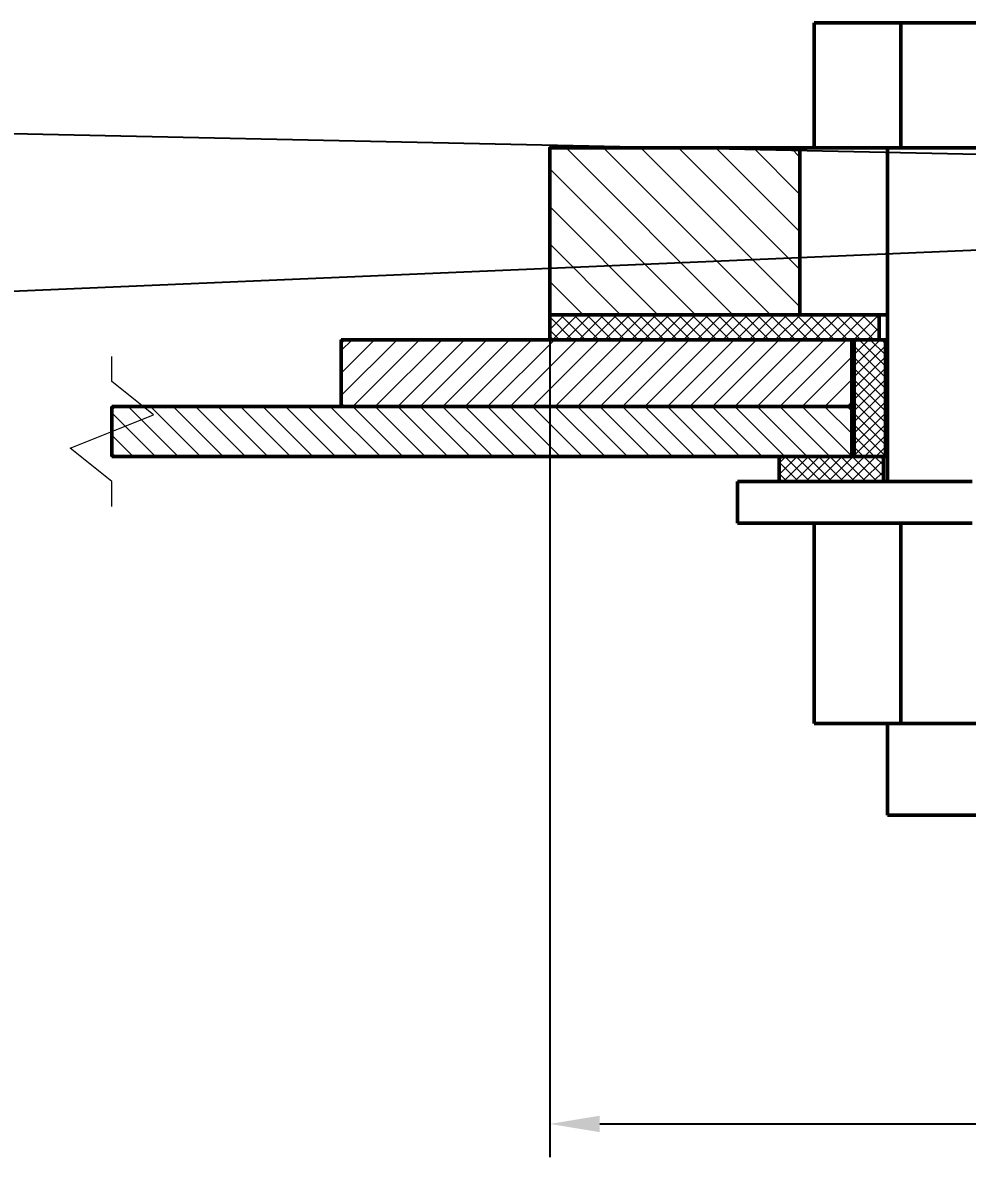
# Model space of a CAD drawing. Header units: millimetres. Extents: x 0 to 1682, y 0 to 1188.
# Drawn here: x 309.3 to 422.6, y 663 to 799 of the extents above; entities that cross this region are included whole.
import ezdxf

# ---------------------------------------------------------------- set-up
doc = ezdxf.new("R2010")
doc.units = ezdxf.units.MM
doc.header["$LTSCALE"] = 0.7
doc.layers.add('09_РАЗМЕРЫ', color=7, linetype='Continuous')
for name, color, linetype, lineweight in [('20_ВИДИМЫЕ', 7, 'Continuous', 50), ('22_ТОНКИЕ', 7, 'Continuous', 18), ('23_ШТРИХОВКА', 7, 'Continuous', 18)]:
    doc.layers.add(name, color=color, linetype=linetype, lineweight=lineweight)
doc.styles.add('ГОСТ', font='isocpeur.ttf')
doc.dimstyles.new('ГОСТ', dxfattribs={"dimscale": 2, "dimtxt": 3.5, "dimasz": 3, "dimexe": 2, "dimexo": 0, "dimgap": 1, "dimtad": 1, "dimdec": 1, "dimtxsty": 'ГОСТ', "dimcen": 2.5, "dimclrd": 7, "dimclre": 7, "dimclrt": 7, "dimazin": 3, "dimtfac": 1, "dimtmove": 0, "dimatfit": 3, "dimarcsym": 0})

msp = doc.modelspace()

# ---------------------------------------------------------------- hatches: boundary and pattern name
at = {"layer": '23_ШТРИХОВКА'}
h = msp.add_hatch(dxfattribs=at)
h.set_pattern_fill('ANSI31', angle=90)
h.paths.add_polyline_path([(400.9, 764), (400.5, 764), (400.1, 764), (399.7, 764), (399.3, 764), (398.9, 764), (398.5, 764), (398.1, 764), (397.7, 764), (397.3, 764), (396.9, 764), (396.5, 764), (396.1, 764), (395.7, 764), (395.3, 764), (394.9, 764), (394.5, 764), (394.1, 764), (393.7, 764), (393.3, 764), (392.9, 764), (392.5, 764), (392.1, 764), (391.7, 764), (391.3, 764), (390.9, 764), (390.5, 764), (390.1, 764), (389.7, 764), (389.3, 764), (388.9, 764), (388.5, 764), (388.1, 764), (387.7, 764), (387.3, 764), (386.9, 764), (386.5, 764), (386.1, 764), (385.7, 764), (385.3, 764), (384.9, 764), (384.5, 764), (384.1, 764), (383.7, 764), (383.3, 764), (382.9, 764), (382.5, 764), (382.1, 764), (381.7, 764), (381.3, 764), (380.9, 764), (380.5, 764), (380.1, 764), (379.7, 764), (379.3, 764), (378.9, 764), (378.5, 764), (378.1, 764), (377.7, 764), (377.3, 764), (376.9, 764), (376.5, 764), (376.1, 764), (375.7, 764), (375.3, 764), (374.9, 764), (374.5, 764), (374.1, 764), (373.7, 764), (373.3, 764), (372.9, 764), (372.5, 764), (372.5, 764.4), (372.5, 764.8), (372.5, 765.2), (372.5, 765.6), (372.5, 766), (372.5, 766.4), (372.5, 766.8), (372.5, 767.2), (372.5, 767.6), (372.5, 768), (372.5, 768.4), (372.5, 768.8), (372.5, 769.2), (372.5, 769.6), (372.5, 770), (372.5, 770.4), (372.5, 770.8), (372.5, 771.2), (372.5, 771.6), (372.5, 772), (372.5, 772.4), (372.5, 772.8), (372.5, 773.2), (372.5, 773.6), (372.5, 774), (372.5, 774.4), (372.5, 774.8), (372.5, 775.2), (372.5, 775.6), (372.5, 776), (372.5, 776.4), (372.5, 776.8), (372.5, 777.2), (372.5, 777.6), (372.5, 778), (372.5, 778.4), (372.5, 778.8), (372.5, 779.2), (372.5, 779.6), (372.5, 780), (372.5, 780.4), (372.5, 780.8), (372.5, 781.2), (372.5, 781.6), (372.5, 782), (372.5, 782.4), (372.5, 782.8), (372.5, 783.2), (372.5, 783.6), (372.5, 784), (372.9, 784), (373.3, 784), (373.7, 784), (374.1, 784), (374.5, 784), (374.9, 784), (375.3, 784), (375.7, 784), (376.1, 784), (376.5, 784), (376.9, 784), (377.3, 784), (377.7, 784), (378.1, 784), (378.5, 784), (378.9, 784), (379.3, 784), (379.7, 784), (380.1, 784), (380.5, 784), (380.9, 784), (381.3, 784), (381.7, 784), (382.1, 784), (382.5, 784), (382.9, 784), (383.3, 784), (383.7, 784), (384.1, 784), (384.5, 784), (384.9, 784), (385.3, 784), (385.7, 784), (386.1, 784), (386.5, 784), (386.9, 784), (387.3, 784), (387.7, 784), (388.1, 784), (388.5, 784), (388.9, 784), (389.3, 784), (389.7, 784), (390.1, 784), (390.5, 784), (390.9, 784), (391.3, 784), (391.7, 784), (392.1, 784), (392.5, 784), (392.9, 784), (393.3, 784), (393.7, 784), (394.1, 784), (394.5, 784), (394.9, 784), (395.3, 784), (395.7, 784), (396.1, 784), (396.5, 784), (396.9, 784), (397.3, 784), (397.7, 784), (398.1, 784), (398.5, 784), (398.9, 784), (399.3, 784), (399.7, 784), (400.1, 784), (400.5, 784), (400.9, 784), (401.3, 784), (401.7, 784), (402.1, 784), (402.5, 784), (402.5, 783.6), (402.5, 783.2), (402.5, 782.8), (402.5, 782.4), (402.5, 782), (402.5, 781.6), (402.5, 781.2), (402.5, 780.8), (402.5, 780.4), (402.5, 780), (402.5, 779.6), (402.5, 779.2), (402.5, 778.8), (402.5, 778.4), (402.5, 778), (402.5, 777.6), (402.5, 777.2), (402.5, 776.8), (402.5, 776.4), (402.5, 776), (402.5, 775.6), (402.5, 775.2), (402.5, 774.8), (402.5, 774.4), (402.5, 774), (402.5, 773.6), (402.5, 773.2), (402.5, 772.8), (402.5, 772.4), (402.5, 772), (402.5, 771.6), (402.5, 771.2), (402.5, 770.8), (402.5, 770.4), (402.5, 770), (402.5, 769.6), (402.5, 769.2), (402.5, 768.8), (402.5, 768.4), (402.5, 768), (402.5, 767.6), (402.5, 767.2), (402.5, 766.8), (402.5, 766.4), (402.5, 766), (402.5, 765.6), (402.5, 765.2), (402.5, 764.8), (402.5, 764.4), (402.5, 764), (402.1, 764), (401.7, 764), (401.3, 764)])
h = msp.add_hatch(dxfattribs=at)
h.set_pattern_fill('ANSI37', scale=0.35)
h.paths.add_polyline_path([(410.4, 761), (410, 761), (409.59, 761), (409.19, 761), (408.79, 761), (408.39, 761), (407.99, 761), (407.59, 761), (407.19, 761), (406.79, 761), (406.39, 761), (405.99, 761), (405.58, 761), (405.18, 761), (404.78, 761), (404.38, 761), (403.98, 761), (403.58, 761), (403.18, 761), (402.78, 761), (402.38, 761), (401.98, 761), (401.58, 761), (401.17, 761), (400.77, 761), (400.37, 761), (399.97, 761), (399.57, 761), (399.17, 761), (398.77, 761), (398.37, 761), (397.97, 761), (397.57, 761), (397.17, 761), (396.76, 761), (396.36, 761), (395.96, 761), (395.56, 761), (395.16, 761), (394.76, 761), (394.36, 761), (393.96, 761), (393.56, 761), (393.16, 761), (392.75, 761), (392.35, 761), (391.95, 761), (391.55, 761), (391.15, 761), (390.75, 761), (390.35, 761), (389.95, 761), (389.55, 761), (389.15, 761), (388.75, 761), (388.34, 761), (387.94, 761), (387.54, 761), (387.14, 761), (386.74, 761), (386.34, 761), (385.94, 761), (385.54, 761), (385.14, 761), (384.74, 761), (384.33, 761), (383.93, 761), (383.53, 761), (383.13, 761), (382.73, 761), (382.33, 761), (381.93, 761), (381.53, 761), (381.13, 761), (380.73, 761), (380.33, 761), (379.92, 761), (379.52, 761), (379.12, 761), (378.72, 761), (378.32, 761), (377.92, 761), (377.52, 761), (377.12, 761), (376.72, 761), (376.32, 761), (375.92, 761), (375.51, 761), (375.11, 761), (374.71, 761), (374.31, 761), (373.91, 761), (373.51, 761), (373.11, 761), (372.71, 761), (372.5, 761.19), (372.5, 761.59), (372.5, 762), (372.5, 762.4), (372.5, 762.8), (372.5, 763.2), (372.5, 763.6), (372.5, 764), (372.9, 764), (373.3, 764), (373.7, 764), (374.1, 764), (374.5, 764), (374.91, 764), (375.31, 764), (375.71, 764), (376.11, 764), (376.51, 764), (376.91, 764), (377.31, 764), (377.71, 764), (378.11, 764), (378.51, 764), (378.92, 764), (379.32, 764), (379.72, 764), (380.12, 764), (380.52, 764), (380.92, 764), (381.32, 764), (381.72, 764), (382.12, 764), (382.52, 764), (382.92, 764), (383.33, 764), (383.73, 764), (384.13, 764), (384.53, 764), (384.93, 764), (385.33, 764), (385.73, 764), (386.13, 764), (386.53, 764), (386.93, 764), (387.33, 764), (387.74, 764), (388.14, 764), (388.54, 764), (388.94, 764), (389.34, 764), (389.74, 764), (390.14, 764), (390.54, 764), (390.94, 764), (391.34, 764), (391.75, 764), (392.15, 764), (392.55, 764), (392.95, 764), (393.35, 764), (393.75, 764), (394.15, 764), (394.55, 764), (394.95, 764), (395.35, 764), (395.75, 764), (396.16, 764), (396.56, 764), (396.96, 764), (397.36, 764), (397.76, 764), (398.16, 764), (398.56, 764), (398.96, 764), (399.36, 764), (399.76, 764), (400.17, 764), (400.57, 764), (400.97, 764), (401.37, 764), (401.77, 764), (402.17, 764), (402.57, 764), (402.97, 764), (403.37, 764), (403.77, 764), (404.17, 764), (404.58, 764), (404.98, 764), (405.38, 764), (405.78, 764), (406.18, 764), (406.58, 764), (406.98, 764), (407.38, 764), (407.78, 764), (408.18, 764), (408.58, 764), (408.99, 764), (409.39, 764), (409.79, 764), (410.19, 764), (410.59, 764), (410.99, 764), (411.39, 764), (411.79, 764), (412, 763.81), (412, 763.41), (412, 763), (412, 762.6), (412, 762.2), (412, 761.8), (412, 761.4), (412, 761), (411.6, 761), (411.2, 761), (410.8, 761)])
h = msp.add_hatch(dxfattribs=at)
h.set_pattern_fill('ANSI31', scale=0.6)
h.paths.add_polyline_path([(407.1, 753), (406.69, 753), (406.29, 753), (405.89, 753), (405.49, 753), (405.09, 753), (404.69, 753), (404.29, 753), (403.89, 753), (403.48, 753), (403.08, 753), (402.68, 753), (402.28, 753), (401.88, 753), (401.48, 753), (401.08, 753), (400.68, 753), (400.28, 753), (399.87, 753), (399.47, 753), (399.07, 753), (398.67, 753), (398.27, 753), (397.87, 753), (397.47, 753), (397.07, 753), (396.67, 753), (396.26, 753), (395.86, 753), (395.46, 753), (395.06, 753), (394.66, 753), (394.26, 753), (393.86, 753), (393.46, 753), (393.05, 753), (392.65, 753), (392.25, 753), (391.85, 753), (391.45, 753), (391.05, 753), (390.65, 753), (390.25, 753), (389.85, 753), (389.44, 753), (389.04, 753), (388.64, 753), (388.24, 753), (387.84, 753), (387.44, 753), (387.04, 753), (386.64, 753), (386.24, 753), (385.83, 753), (385.43, 753), (385.03, 753), (384.63, 753), (384.23, 753), (383.83, 753), (383.43, 753), (383.03, 753), (382.62, 753), (382.22, 753), (381.82, 753), (381.42, 753), (381.02, 753), (380.62, 753), (380.22, 753), (379.82, 753), (379.42, 753), (379.01, 753), (378.61, 753), (378.21, 753), (377.81, 753), (377.41, 753), (377.01, 753), (376.61, 753), (376.21, 753), (375.8, 753), (375.4, 753), (375, 753), (374.6, 753), (374.2, 753), (373.8, 753), (373.4, 753), (373, 753), (372.6, 753), (372.19, 753), (371.79, 753), (371.39, 753), (370.99, 753), (370.59, 753), (370.19, 753), (369.79, 753), (369.39, 753), (368.99, 753), (368.58, 753), (368.18, 753), (367.78, 753), (367.38, 753), (366.98, 753), (366.58, 753), (366.18, 753), (365.78, 753), (365.37, 753), (364.97, 753), (364.57, 753), (364.17, 753), (363.77, 753), (363.37, 753), (362.97, 753), (362.57, 753), (362.17, 753), (361.76, 753), (361.36, 753), (360.96, 753), (360.56, 753), (360.16, 753), (359.76, 753), (359.36, 753), (358.96, 753), (358.56, 753), (358.15, 753), (357.75, 753), (357.35, 753), (356.95, 753), (356.55, 753), (356.15, 753), (355.75, 753), (355.35, 753), (354.94, 753), (354.54, 753), (354.14, 753), (353.74, 753), (353.34, 753), (352.94, 753), (352.54, 753), (352.14, 753), (351.74, 753), (351.33, 753), (350.93, 753), (350.53, 753), (350.13, 753), (349.73, 753), (349.33, 753), (348.93, 753), (348.53, 753), (348.12, 753), (347.72, 753), (347.5, 753.18), (347.5, 753.58), (347.5, 753.98), (347.5, 754.38), (347.5, 754.78), (347.5, 755.18), (347.5, 755.58), (347.5, 755.99), (347.5, 756.39), (347.5, 756.79), (347.5, 757.19), (347.5, 757.59), (347.5, 757.99), (347.5, 758.39), (347.5, 758.79), (347.5, 759.19), (347.5, 759.6), (347.5, 760), (347.5, 760.4), (347.5, 760.8), (347.7, 761), (348.1, 761), (348.5, 761), (348.9, 761), (349.31, 761), (349.71, 761), (350.11, 761), (350.51, 761), (350.91, 761), (351.31, 761), (351.71, 761), (352.11, 761), (352.51, 761), (352.92, 761), (353.32, 761), (353.72, 761), (354.12, 761), (354.52, 761), (354.92, 761), (355.32, 761), (355.72, 761), (356.12, 761), (356.53, 761), (356.93, 761), (357.33, 761), (357.73, 761), (358.13, 761), (358.53, 761), (358.93, 761), (359.33, 761), (359.74, 761), (360.14, 761), (360.54, 761), (360.94, 761), (361.34, 761), (361.74, 761), (362.14, 761), (362.54, 761), (362.94, 761), (363.35, 761), (363.75, 761), (364.15, 761), (364.55, 761), (364.95, 761), (365.35, 761), (365.75, 761), (366.15, 761), (366.56, 761), (366.96, 761), (367.36, 761), (367.76, 761), (368.16, 761), (368.56, 761), (368.96, 761), (369.36, 761), (369.76, 761), (370.17, 761), (370.57, 761), (370.97, 761), (371.37, 761), (371.77, 761), (372.17, 761), (372.57, 761), (372.97, 761), (373.37, 761), (373.78, 761), (374.18, 761), (374.58, 761), (374.98, 761), (375.38, 761), (375.78, 761), (376.18, 761), (376.58, 761), (376.99, 761), (377.39, 761), (377.79, 761), (378.19, 761), (378.59, 761), (378.99, 761), (379.39, 761), (379.79, 761), (380.19, 761), (380.6, 761), (381, 761), (381.4, 761), (381.8, 761), (382.2, 761), (382.6, 761), (383, 761), (383.4, 761), (383.8, 761), (384.21, 761), (384.61, 761), (385.01, 761), (385.41, 761), (385.81, 761), (386.21, 761), (386.61, 761), (387.01, 761), (387.42, 761), (387.82, 761), (388.22, 761), (388.62, 761), (389.02, 761), (389.42, 761), (389.82, 761), (390.22, 761), (390.62, 761), (391.03, 761), (391.43, 761), (391.83, 761), (392.23, 761), (392.63, 761), (393.03, 761), (393.43, 761), (393.83, 761), (394.24, 761), (394.64, 761), (395.04, 761), (395.44, 761), (395.84, 761), (396.24, 761), (396.64, 761), (397.04, 761), (397.44, 761), (397.85, 761), (398.25, 761), (398.65, 761), (399.05, 761), (399.45, 761), (399.85, 761), (400.25, 761), (400.65, 761), (401.05, 761), (401.46, 761), (401.86, 761), (402.26, 761), (402.66, 761), (403.06, 761), (403.46, 761), (403.86, 761), (404.26, 761), (404.67, 761), (405.07, 761), (405.47, 761), (405.87, 761), (406.27, 761), (406.67, 761), (407.07, 761), (407.47, 761), (407.87, 761), (408.28, 761), (408.68, 761), (408.7, 760.62), (408.7, 760.22), (408.7, 759.82), (408.7, 759.42), (408.7, 759.02), (408.7, 758.62), (408.7, 758.22), (408.7, 757.81), (408.7, 757.41), (408.7, 757.01), (408.7, 756.61), (408.7, 756.21), (408.7, 755.81), (408.7, 755.41), (408.7, 755.01), (408.7, 754.6), (408.7, 754.2), (408.7, 753.8), (408.7, 753.4), (408.7, 753), (408.3, 753), (407.9, 753), (407.5, 753)])
h = msp.add_hatch(dxfattribs=at)
h.set_pattern_fill('ANSI37', scale=0.3)
h.paths.add_polyline_path([(411.54, 747), (411.14, 747), (410.73, 747), (410.33, 747), (409.93, 747), (409.52, 747), (409.12, 747), (409, 747.28), (409, 747.69), (409, 748.09), (409, 748.49), (409, 748.9), (409, 749.3), (409, 749.7), (409, 750.11), (409, 750.51), (409, 750.91), (409, 751.32), (409, 751.72), (409, 752.12), (409, 752.53), (409, 752.93), (409, 753.34), (409, 753.74), (409, 754.14), (409, 754.55), (409, 754.95), (409, 755.35), (409, 755.76), (409, 756.16), (409, 756.56), (409, 756.97), (409, 757.37), (409, 757.77), (409, 758.18), (409, 758.58), (409, 758.98), (409, 759.39), (409, 759.79), (409, 760.19), (409, 760.6), (409, 761), (409.4, 761), (409.81, 761), (410.21, 761), (410.61, 761), (411.02, 761), (411.42, 761), (411.82, 761), (412.23, 761), (412.63, 761), (412.75, 760.72), (412.75, 760.31), (412.75, 759.91), (412.75, 759.51), (412.75, 759.1), (412.75, 758.7), (412.75, 758.3), (412.75, 757.89), (412.75, 757.49), (412.75, 757.09), (412.75, 756.68), (412.75, 756.28), (412.75, 755.88), (412.75, 755.47), (412.75, 755.07), (412.75, 754.66), (412.75, 754.26), (412.75, 753.86), (412.75, 753.45), (412.75, 753.05), (412.75, 752.65), (412.75, 752.24), (412.75, 751.84), (412.75, 751.44), (412.75, 751.03), (412.75, 750.63), (412.75, 750.23), (412.75, 749.82), (412.75, 749.42), (412.75, 749.02), (412.75, 748.61), (412.75, 748.21), (412.75, 747.81), (412.75, 747.4), (412.75, 747), (412.35, 747), (411.94, 747)])
h = msp.add_hatch(dxfattribs=at)
h.set_pattern_fill('ANSI31', scale=0.6, angle=90)
h.paths.add_polyline_path([(407.1, 747), (406.7, 747), (406.3, 747), (405.9, 747), (405.5, 747), (405.1, 747), (404.7, 747), (404.3, 747), (403.89, 747), (403.49, 747), (403.09, 747), (402.69, 747), (402.29, 747), (401.89, 747), (401.49, 747), (401.09, 747), (400.69, 747), (400.29, 747), (399.89, 747), (399.49, 747), (399.09, 747), (398.69, 747), (398.29, 747), (397.89, 747), (397.49, 747), (397.09, 747), (396.69, 747), (396.29, 747), (395.89, 747), (395.49, 747), (395.09, 747), (394.69, 747), (394.28, 747), (393.88, 747), (393.48, 747), (393.08, 747), (392.68, 747), (392.28, 747), (391.88, 747), (391.48, 747), (391.08, 747), (390.68, 747), (390.28, 747), (389.88, 747), (389.48, 747), (389.08, 747), (388.68, 747), (388.28, 747), (387.88, 747), (387.48, 747), (387.08, 747), (386.68, 747), (386.28, 747), (385.88, 747), (385.48, 747), (385.08, 747), (384.67, 747), (384.27, 747), (383.87, 747), (383.47, 747), (383.07, 747), (382.67, 747), (382.27, 747), (381.87, 747), (381.47, 747), (381.07, 747), (380.67, 747), (380.27, 747), (379.87, 747), (379.47, 747), (379.07, 747), (378.67, 747), (378.27, 747), (377.87, 747), (377.47, 747), (377.07, 747), (376.67, 747), (376.27, 747), (375.87, 747), (375.46, 747), (375.06, 747), (374.66, 747), (374.26, 747), (373.86, 747), (373.46, 747), (373.06, 747), (372.66, 747), (372.26, 747), (371.86, 747), (371.46, 747), (371.06, 747), (370.66, 747), (370.26, 747), (369.86, 747), (369.46, 747), (369.06, 747), (368.66, 747), (368.26, 747), (367.86, 747), (367.46, 747), (367.06, 747), (366.66, 747), (366.26, 747), (365.85, 747), (365.45, 747), (365.05, 747), (364.65, 747), (364.25, 747), (363.85, 747), (363.45, 747), (363.05, 747), (362.65, 747), (362.25, 747), (361.85, 747), (361.45, 747), (361.05, 747), (360.65, 747), (360.25, 747), (359.85, 747), (359.45, 747), (359.05, 747), (358.65, 747), (358.25, 747), (357.85, 747), (357.45, 747), (357.05, 747), (356.65, 747), (356.24, 747), (355.84, 747), (355.44, 747), (355.04, 747), (354.64, 747), (354.24, 747), (353.84, 747), (353.44, 747), (353.04, 747), (352.64, 747), (352.24, 747), (351.84, 747), (351.44, 747), (351.04, 747), (350.64, 747), (350.24, 747), (349.84, 747), (349.44, 747), (349.04, 747), (348.64, 747), (348.24, 747), (347.84, 747), (347.44, 747), (347.03, 747), (346.63, 747), (346.23, 747), (345.83, 747), (345.43, 747), (345.03, 747), (344.63, 747), (344.23, 747), (343.83, 747), (343.43, 747), (343.03, 747), (342.63, 747), (342.23, 747), (341.83, 747), (341.43, 747), (341.03, 747), (340.63, 747), (340.23, 747), (339.83, 747), (339.43, 747), (339.03, 747), (338.63, 747), (338.23, 747), (337.83, 747), (337.42, 747), (337.02, 747), (336.62, 747), (336.22, 747), (335.82, 747), (335.42, 747), (335.02, 747), (334.62, 747), (334.22, 747), (333.82, 747), (333.42, 747), (333.02, 747), (332.62, 747), (332.22, 747), (331.82, 747), (331.42, 747), (331.02, 747), (330.62, 747), (330.22, 747), (329.82, 747), (329.42, 747), (329.02, 747), (328.62, 747), (328.22, 747), (327.81, 747), (327.41, 747), (327.01, 747), (326.61, 747), (326.21, 747), (325.81, 747), (325.41, 747), (325.01, 747), (324.61, 747), (324.21, 747), (323.81, 747), (323.41, 747), (323.01, 747), (322.61, 747), (322.21, 747), (321.81, 747), (321.41, 747), (321.01, 747), (320.61, 747), (320.21, 747), (320, 747.19), (320, 747.59), (320, 747.99), (320, 748.4), (320, 748.8), (320, 749.2), (320, 749.6), (320, 750), (320, 750.4), (320, 750.8), (320, 751.2), (320, 751.6), (320, 752), (320, 752.4), (320, 752.8), (320.2, 753), (320.6, 753), (321, 753), (321.4, 753), (321.8, 753), (322.2, 753), (322.6, 753), (323, 753), (323.4, 753), (323.8, 753), (324.2, 753), (324.6, 753), (325.01, 753), (325.41, 753), (325.81, 753), (326.21, 753), (326.61, 753), (327.01, 753), (327.41, 753), (327.81, 753), (328.21, 753), (328.61, 753), (329.01, 753), (329.41, 753), (329.81, 753), (330.21, 753), (330.61, 753), (331.01, 753), (331.41, 753), (331.81, 753), (332.21, 753), (332.61, 753), (333.01, 753), (333.41, 753), (333.81, 753), (334.22, 753), (334.62, 753), (335.02, 753), (335.42, 753), (335.82, 753), (336.22, 753), (336.62, 753), (337.02, 753), (337.42, 753), (337.82, 753), (338.22, 753), (338.62, 753), (339.02, 753), (339.42, 753), (339.82, 753), (340.22, 753), (340.62, 753), (341.02, 753), (341.42, 753), (341.82, 753), (342.22, 753), (342.62, 753), (343.02, 753), (343.42, 753), (343.83, 753), (344.23, 753), (344.63, 753), (345.03, 753), (345.43, 753), (345.83, 753), (346.23, 753), (346.63, 753), (347.03, 753), (347.43, 753), (347.83, 753), (348.23, 753), (348.63, 753), (349.03, 753), (349.43, 753), (349.83, 753), (350.23, 753), (350.63, 753), (351.03, 753), (351.43, 753), (351.83, 753), (352.23, 753), (352.63, 753), (353.03, 753), (353.44, 753), (353.84, 753), (354.24, 753), (354.64, 753), (355.04, 753), (355.44, 753), (355.84, 753), (356.24, 753), (356.64, 753), (357.04, 753), (357.44, 753), (357.84, 753), (358.24, 753), (358.64, 753), (359.04, 753), (359.44, 753), (359.84, 753), (360.24, 753), (360.64, 753), (361.04, 753), (361.44, 753), (361.84, 753), (362.24, 753), (362.65, 753), (363.05, 753), (363.45, 753), (363.85, 753), (364.25, 753), (364.65, 753), (365.05, 753), (365.45, 753), (365.85, 753), (366.25, 753), (366.65, 753), (367.05, 753), (367.45, 753), (367.85, 753), (368.25, 753), (368.65, 753), (369.05, 753), (369.45, 753), (369.85, 753), (370.25, 753), (370.65, 753), (371.05, 753), (371.45, 753), (371.85, 753), (372.26, 753), (372.66, 753), (373.06, 753), (373.46, 753), (373.86, 753), (374.26, 753), (374.66, 753), (375.06, 753), (375.46, 753), (375.86, 753), (376.26, 753), (376.66, 753), (377.06, 753), (377.46, 753), (377.86, 753), (378.26, 753), (378.66, 753), (379.06, 753), (379.46, 753), (379.86, 753), (380.26, 753), (380.66, 753), (381.06, 753), (381.46, 753), (381.87, 753), (382.27, 753), (382.67, 753), (383.07, 753), (383.47, 753), (383.87, 753), (384.27, 753), (384.67, 753), (385.07, 753), (385.47, 753), (385.87, 753), (386.27, 753), (386.67, 753), (387.07, 753), (387.47, 753), (387.87, 753), (388.27, 753), (388.67, 753), (389.07, 753), (389.47, 753), (389.87, 753), (390.27, 753), (390.67, 753), (391.08, 753), (391.48, 753), (391.88, 753), (392.28, 753), (392.68, 753), (393.08, 753), (393.48, 753), (393.88, 753), (394.28, 753), (394.68, 753), (395.08, 753), (395.48, 753), (395.88, 753), (396.28, 753), (396.68, 753), (397.08, 753), (397.48, 753), (397.88, 753), (398.28, 753), (398.68, 753), (399.08, 753), (399.48, 753), (399.88, 753), (400.28, 753), (400.69, 753), (401.09, 753), (401.49, 753), (401.89, 753), (402.29, 753), (402.69, 753), (403.09, 753), (403.49, 753), (403.89, 753), (404.29, 753), (404.69, 753), (405.09, 753), (405.49, 753), (405.89, 753), (406.29, 753), (406.69, 753), (407.09, 753), (407.49, 753), (407.89, 753), (408.29, 753), (408.69, 753), (408.7, 752.61), (408.7, 752.21), (408.7, 751.81), (408.7, 751.4), (408.7, 751), (408.7, 750.6), (408.7, 750.2), (408.7, 749.8), (408.7, 749.4), (408.7, 749), (408.7, 748.6), (408.7, 748.2), (408.7, 747.8), (408.7, 747.4), (408.7, 747), (408.3, 747), (407.9, 747), (407.5, 747)])
h = msp.add_hatch(dxfattribs=at)
h.set_pattern_fill('ANSI37', scale=0.3)
h.paths.add_polyline_path([(411.29, 744), (410.89, 744), (410.49, 744), (410.08, 744), (409.68, 744), (409.28, 744), (408.88, 744), (408.47, 744), (408.07, 744), (407.67, 744), (407.27, 744), (406.86, 744), (406.46, 744), (406.06, 744), (405.66, 744), (405.25, 744), (404.85, 744), (404.45, 744), (404.05, 744), (403.64, 744), (403.24, 744), (402.84, 744), (402.44, 744), (402.03, 744), (401.63, 744), (401.23, 744), (400.82, 744), (400.42, 744), (400.02, 744), (400, 744.38), (400, 744.79), (400, 745.19), (400, 745.59), (400, 745.99), (400, 746.4), (400, 746.8), (400.2, 747), (400.6, 747), (401.01, 747), (401.41, 747), (401.81, 747), (402.21, 747), (402.62, 747), (403.02, 747), (403.42, 747), (403.82, 747), (404.23, 747), (404.63, 747), (405.03, 747), (405.44, 747), (405.84, 747), (406.24, 747), (406.64, 747), (407.05, 747), (407.45, 747), (407.85, 747), (408.25, 747), (408.66, 747), (409.06, 747), (409.46, 747), (409.86, 747), (410.27, 747), (410.67, 747), (411.07, 747), (411.47, 747), (411.88, 747), (412.28, 747), (412.5, 746.82), (412.5, 746.42), (412.5, 746.01), (412.5, 745.61), (412.5, 745.21), (412.5, 744.81), (412.5, 744.4), (412.5, 744), (412.1, 744), (411.69, 744)])

# ---------------------------------------------------------------- linework, layer by layer
at = {"layer": '09_РАЗМЕРЫ'}
for p, q in [((541.88, 780.7), (260, 786.7)), ((476.25, 774), (260, 764.7))]:
    msp.add_line(p, q, dxfattribs=at)
at = {"layer": '20_ВИДИМЫЕ'}
for points in [[(404.22, 799), (414.61, 799)], [(404.22, 784), (404.22, 799)], [(414.61, 799), (435.39, 799)], [(414.61, 784), (414.61, 799)], [(372.5, 764), (372.5, 784)], [(402.5, 784), (372.5, 784)], [(402.5, 784), (402.55, 784), (402.7, 784), (402.94, 784), (403.27, 784), (403.7, 784), (404.22, 784)], [(402.5, 784), (402.5, 764)], [(404.22, 784), (414.61, 784)], [(413, 744), (413, 784)], [(414.61, 784), (435.39, 784)], [(402.5, 764), (372.5, 764)], [(372.5, 761), (372.5, 764)], [(412, 764), (372.5, 764)], [(413, 764), (412.7, 764), (412.45, 764), (412.25, 764), (412.11, 764), (412.03, 764), (412, 764)], [(412, 761), (412, 764)], [(347.5, 753), (347.5, 761)], [(408.7, 761), (347.5, 761)], [(412, 761), (372.5, 761)], [(408.7, 753), (408.7, 761)], [(409, 747), (409, 761)], [(412.75, 761), (409, 761)], [(413, 761), (412.92, 761), (412.86, 761), (412.81, 761), (412.78, 761), (412.76, 761), (412.75, 761)], [(412.75, 747), (412.75, 761)], [(320, 747), (320, 753)], [(408.7, 753), (320, 753)], [(408.7, 753), (347.5, 753)], [(409, 753), (408.91, 753), (408.83, 753), (408.78, 753), (408.73, 753), (408.71, 753), (408.7, 753)], [(409, 753), (408.91, 753), (408.83, 753), (408.78, 753), (408.73, 753), (408.71, 753), (408.7, 753)], [(408.7, 747), (408.7, 753)], [(408.7, 747), (320, 747)], [(400, 744), (400, 747)], [(412.5, 747), (400, 747)], [(412.75, 747), (409, 747)], [(412.5, 744), (412.5, 747)], [(413, 747), (412.92, 747), (412.86, 747), (412.81, 747), (412.78, 747), (412.76, 747), (412.75, 747)], [(395, 744), (395.14, 744), (395.28, 744), (395.42, 744), (395.56, 744), (395.7, 744), (396.02, 744), (396.43, 744), (396.85, 744), (397.26, 744), (397.68, 744), (398.16, 744), (398.83, 744), (399.5, 744), (400.16, 744), (400.83, 744), (401.5, 744), (402.37, 744), (403.26, 744), (404.14, 744), (405.03, 744), (405.92, 744), (406.9, 744), (407.96, 744), (409.03, 744), (410.09, 744), (411.15, 744), (412.24, 744), (413.42, 744), (414.6, 744), (415.79, 744), (416.97, 744), (418.16, 744), (419.39, 744), (420.64, 744), (421.88, 744), (423.13, 744)], [(395, 739), (395, 744)], [(395, 739), (395.14, 739), (395.28, 739), (395.42, 739), (395.56, 739), (395.7, 739), (396.02, 739), (396.43, 739), (396.85, 739), (397.26, 739), (397.68, 739), (398.16, 739), (398.83, 739), (399.5, 739), (400.16, 739), (400.83, 739), (401.5, 739), (402.37, 739), (403.26, 739), (404.14, 739), (405.03, 739), (405.92, 739), (406.9, 739), (407.96, 739), (409.03, 739), (410.09, 739), (411.15, 739), (412.24, 739), (413.42, 739), (414.6, 739), (415.79, 739), (416.97, 739), (418.16, 739), (419.39, 739), (420.64, 739), (421.88, 739), (423.13, 739)], [(404.22, 715), (404.22, 739)], [(414.61, 715), (414.61, 739)], [(404.22, 715), (414.61, 715)], [(413, 704), (413, 715)], [(414.61, 715), (435.39, 715)], [(413, 704), (413.14, 704), (413.28, 704), (413.66, 704), (414.07, 704), (414.66, 704), (415.33, 704), (416.12, 704), (417.01, 704), (417.97, 704), (419.03, 704), (420.13, 704), (421.32, 704), (422.51, 704), (423.75, 704)]]:
    msp.add_lwpolyline(points, dxfattribs=at)
for points in [[(400.9, 764), (400.5, 764), (400.1, 764), (399.7, 764), (399.3, 764), (398.9, 764), (398.5, 764), (398.1, 764), (397.7, 764), (397.3, 764), (396.9, 764), (396.5, 764), (396.1, 764), (395.7, 764), (395.3, 764), (394.9, 764), (394.5, 764), (394.1, 764), (393.7, 764), (393.3, 764), (392.9, 764), (392.5, 764), (392.1, 764), (391.7, 764), (391.3, 764), (390.9, 764), (390.5, 764), (390.1, 764), (389.7, 764), (389.3, 764), (388.9, 764), (388.5, 764), (388.1, 764), (387.7, 764), (387.3, 764), (386.9, 764), (386.5, 764), (386.1, 764), (385.7, 764), (385.3, 764), (384.9, 764), (384.5, 764), (384.1, 764), (383.7, 764), (383.3, 764), (382.9, 764), (382.5, 764), (382.1, 764), (381.7, 764), (381.3, 764), (380.9, 764), (380.5, 764), (380.1, 764), (379.7, 764), (379.3, 764), (378.9, 764), (378.5, 764), (378.1, 764), (377.7, 764), (377.3, 764), (376.9, 764), (376.5, 764), (376.1, 764), (375.7, 764), (375.3, 764), (374.9, 764), (374.5, 764), (374.1, 764), (373.7, 764), (373.3, 764), (372.9, 764), (372.5, 764), (372.5, 764.4), (372.5, 764.8), (372.5, 765.2), (372.5, 765.6), (372.5, 766), (372.5, 766.4), (372.5, 766.8), (372.5, 767.2), (372.5, 767.6), (372.5, 768), (372.5, 768.4), (372.5, 768.8), (372.5, 769.2), (372.5, 769.6), (372.5, 770), (372.5, 770.4), (372.5, 770.8), (372.5, 771.2), (372.5, 771.6), (372.5, 772), (372.5, 772.4), (372.5, 772.8), (372.5, 773.2), (372.5, 773.6), (372.5, 774), (372.5, 774.4), (372.5, 774.8), (372.5, 775.2), (372.5, 775.6), (372.5, 776), (372.5, 776.4), (372.5, 776.8), (372.5, 777.2), (372.5, 777.6), (372.5, 778), (372.5, 778.4), (372.5, 778.8), (372.5, 779.2), (372.5, 779.6), (372.5, 780), (372.5, 780.4), (372.5, 780.8), (372.5, 781.2), (372.5, 781.6), (372.5, 782), (372.5, 782.4), (372.5, 782.8), (372.5, 783.2), (372.5, 783.6), (372.5, 784), (372.9, 784), (373.3, 784), (373.7, 784), (374.1, 784), (374.5, 784), (374.9, 784), (375.3, 784), (375.7, 784), (376.1, 784), (376.5, 784), (376.9, 784), (377.3, 784), (377.7, 784), (378.1, 784), (378.5, 784), (378.9, 784), (379.3, 784), (379.7, 784), (380.1, 784), (380.5, 784), (380.9, 784), (381.3, 784), (381.7, 784), (382.1, 784), (382.5, 784), (382.9, 784), (383.3, 784), (383.7, 784), (384.1, 784), (384.5, 784), (384.9, 784), (385.3, 784), (385.7, 784), (386.1, 784), (386.5, 784), (386.9, 784), (387.3, 784), (387.7, 784), (388.1, 784), (388.5, 784), (388.9, 784), (389.3, 784), (389.7, 784), (390.1, 784), (390.5, 784), (390.9, 784), (391.3, 784), (391.7, 784), (392.1, 784), (392.5, 784), (392.9, 784), (393.3, 784), (393.7, 784), (394.1, 784), (394.5, 784), (394.9, 784), (395.3, 784), (395.7, 784), (396.1, 784), (396.5, 784), (396.9, 784), (397.3, 784), (397.7, 784), (398.1, 784), (398.5, 784), (398.9, 784), (399.3, 784), (399.7, 784), (400.1, 784), (400.5, 784), (400.9, 784), (401.3, 784), (401.7, 784), (402.1, 784), (402.5, 784), (402.5, 783.6), (402.5, 783.2), (402.5, 782.8), (402.5, 782.4), (402.5, 782), (402.5, 781.6), (402.5, 781.2), (402.5, 780.8), (402.5, 780.4), (402.5, 780), (402.5, 779.6), (402.5, 779.2), (402.5, 778.8), (402.5, 778.4), (402.5, 778), (402.5, 777.6), (402.5, 777.2), (402.5, 776.8), (402.5, 776.4), (402.5, 776), (402.5, 775.6), (402.5, 775.2), (402.5, 774.8), (402.5, 774.4), (402.5, 774), (402.5, 773.6), (402.5, 773.2), (402.5, 772.8), (402.5, 772.4), (402.5, 772), (402.5, 771.6), (402.5, 771.2), (402.5, 770.8), (402.5, 770.4), (402.5, 770), (402.5, 769.6), (402.5, 769.2), (402.5, 768.8), (402.5, 768.4), (402.5, 768), (402.5, 767.6), (402.5, 767.2), (402.5, 766.8), (402.5, 766.4), (402.5, 766), (402.5, 765.6), (402.5, 765.2), (402.5, 764.8), (402.5, 764.4), (402.5, 764), (402.1, 764), (401.7, 764), (401.3, 764), (400.9, 764)], [(410.4, 761), (410, 761), (409.59, 761), (409.19, 761), (408.79, 761), (408.39, 761), (407.99, 761), (407.59, 761), (407.19, 761), (406.79, 761), (406.39, 761), (405.99, 761), (405.58, 761), (405.18, 761), (404.78, 761), (404.38, 761), (403.98, 761), (403.58, 761), (403.18, 761), (402.78, 761), (402.38, 761), (401.98, 761), (401.58, 761), (401.17, 761), (400.77, 761), (400.37, 761), (399.97, 761), (399.57, 761), (399.17, 761), (398.77, 761), (398.37, 761), (397.97, 761), (397.57, 761), (397.17, 761), (396.76, 761), (396.36, 761), (395.96, 761), (395.56, 761), (395.16, 761), (394.76, 761), (394.36, 761), (393.96, 761), (393.56, 761), (393.16, 761), (392.75, 761), (392.35, 761), (391.95, 761), (391.55, 761), (391.15, 761), (390.75, 761), (390.35, 761), (389.95, 761), (389.55, 761), (389.15, 761), (388.75, 761), (388.34, 761), (387.94, 761), (387.54, 761), (387.14, 761), (386.74, 761), (386.34, 761), (385.94, 761), (385.54, 761), (385.14, 761), (384.74, 761), (384.33, 761), (383.93, 761), (383.53, 761), (383.13, 761), (382.73, 761), (382.33, 761), (381.93, 761), (381.53, 761), (381.13, 761), (380.73, 761), (380.33, 761), (379.92, 761), (379.52, 761), (379.12, 761), (378.72, 761), (378.32, 761), (377.92, 761), (377.52, 761), (377.12, 761), (376.72, 761), (376.32, 761), (375.92, 761), (375.51, 761), (375.11, 761), (374.71, 761), (374.31, 761), (373.91, 761), (373.51, 761), (373.11, 761), (372.71, 761), (372.5, 761.19), (372.5, 761.59), (372.5, 762), (372.5, 762.4), (372.5, 762.8), (372.5, 763.2), (372.5, 763.6), (372.5, 764), (372.9, 764), (373.3, 764), (373.7, 764), (374.1, 764), (374.5, 764), (374.91, 764), (375.31, 764), (375.71, 764), (376.11, 764), (376.51, 764), (376.91, 764), (377.31, 764), (377.71, 764), (378.11, 764), (378.51, 764), (378.92, 764), (379.32, 764), (379.72, 764), (380.12, 764), (380.52, 764), (380.92, 764), (381.32, 764), (381.72, 764), (382.12, 764), (382.52, 764), (382.92, 764), (383.33, 764), (383.73, 764), (384.13, 764), (384.53, 764), (384.93, 764), (385.33, 764), (385.73, 764), (386.13, 764), (386.53, 764), (386.93, 764), (387.33, 764), (387.74, 764), (388.14, 764), (388.54, 764), (388.94, 764), (389.34, 764), (389.74, 764), (390.14, 764), (390.54, 764), (390.94, 764), (391.34, 764), (391.75, 764), (392.15, 764), (392.55, 764), (392.95, 764), (393.35, 764), (393.75, 764), (394.15, 764), (394.55, 764), (394.95, 764), (395.35, 764), (395.75, 764), (396.16, 764), (396.56, 764), (396.96, 764), (397.36, 764), (397.76, 764), (398.16, 764), (398.56, 764), (398.96, 764), (399.36, 764), (399.76, 764), (400.17, 764), (400.57, 764), (400.97, 764), (401.37, 764), (401.77, 764), (402.17, 764), (402.57, 764), (402.97, 764), (403.37, 764), (403.77, 764), (404.17, 764), (404.58, 764), (404.98, 764), (405.38, 764), (405.78, 764), (406.18, 764), (406.58, 764), (406.98, 764), (407.38, 764), (407.78, 764), (408.18, 764), (408.58, 764), (408.99, 764), (409.39, 764), (409.79, 764), (410.19, 764), (410.59, 764), (410.99, 764), (411.39, 764), (411.79, 764), (412, 763.81), (412, 763.41), (412, 763), (412, 762.6), (412, 762.2), (412, 761.8), (412, 761.4), (412, 761), (411.6, 761), (411.2, 761), (410.8, 761), (410.4, 761)], [(407.1, 753), (406.69, 753), (406.29, 753), (405.89, 753), (405.49, 753), (405.09, 753), (404.69, 753), (404.29, 753), (403.89, 753), (403.48, 753), (403.08, 753), (402.68, 753), (402.28, 753), (401.88, 753), (401.48, 753), (401.08, 753), (400.68, 753), (400.28, 753), (399.87, 753), (399.47, 753), (399.07, 753), (398.67, 753), (398.27, 753), (397.87, 753), (397.47, 753), (397.07, 753), (396.67, 753), (396.26, 753), (395.86, 753), (395.46, 753), (395.06, 753), (394.66, 753), (394.26, 753), (393.86, 753), (393.46, 753), (393.05, 753), (392.65, 753), (392.25, 753), (391.85, 753), (391.45, 753), (391.05, 753), (390.65, 753), (390.25, 753), (389.85, 753), (389.44, 753), (389.04, 753), (388.64, 753), (388.24, 753), (387.84, 753), (387.44, 753), (387.04, 753), (386.64, 753), (386.24, 753), (385.83, 753), (385.43, 753), (385.03, 753), (384.63, 753), (384.23, 753), (383.83, 753), (383.43, 753), (383.03, 753), (382.62, 753), (382.22, 753), (381.82, 753), (381.42, 753), (381.02, 753), (380.62, 753), (380.22, 753), (379.82, 753), (379.42, 753), (379.01, 753), (378.61, 753), (378.21, 753), (377.81, 753), (377.41, 753), (377.01, 753), (376.61, 753), (376.21, 753), (375.8, 753), (375.4, 753), (375, 753), (374.6, 753), (374.2, 753), (373.8, 753), (373.4, 753), (373, 753), (372.6, 753), (372.19, 753), (371.79, 753), (371.39, 753), (370.99, 753), (370.59, 753), (370.19, 753), (369.79, 753), (369.39, 753), (368.99, 753), (368.58, 753), (368.18, 753), (367.78, 753), (367.38, 753), (366.98, 753), (366.58, 753), (366.18, 753), (365.78, 753), (365.37, 753), (364.97, 753), (364.57, 753), (364.17, 753), (363.77, 753), (363.37, 753), (362.97, 753), (362.57, 753), (362.17, 753), (361.76, 753), (361.36, 753), (360.96, 753), (360.56, 753), (360.16, 753), (359.76, 753), (359.36, 753), (358.96, 753), (358.56, 753), (358.15, 753), (357.75, 753), (357.35, 753), (356.95, 753), (356.55, 753), (356.15, 753), (355.75, 753), (355.35, 753), (354.94, 753), (354.54, 753), (354.14, 753), (353.74, 753), (353.34, 753), (352.94, 753), (352.54, 753), (352.14, 753), (351.74, 753), (351.33, 753), (350.93, 753), (350.53, 753), (350.13, 753), (349.73, 753), (349.33, 753), (348.93, 753), (348.53, 753), (348.12, 753), (347.72, 753), (347.5, 753.18), (347.5, 753.58), (347.5, 753.98), (347.5, 754.38), (347.5, 754.78), (347.5, 755.18), (347.5, 755.58), (347.5, 755.99), (347.5, 756.39), (347.5, 756.79), (347.5, 757.19), (347.5, 757.59), (347.5, 757.99), (347.5, 758.39), (347.5, 758.79), (347.5, 759.19), (347.5, 759.6), (347.5, 760), (347.5, 760.4), (347.5, 760.8), (347.7, 761), (348.1, 761), (348.5, 761), (348.9, 761), (349.31, 761), (349.71, 761), (350.11, 761), (350.51, 761), (350.91, 761), (351.31, 761), (351.71, 761), (352.11, 761), (352.51, 761), (352.92, 761), (353.32, 761), (353.72, 761), (354.12, 761), (354.52, 761), (354.92, 761), (355.32, 761), (355.72, 761), (356.12, 761), (356.53, 761), (356.93, 761), (357.33, 761), (357.73, 761), (358.13, 761), (358.53, 761), (358.93, 761), (359.33, 761), (359.74, 761), (360.14, 761), (360.54, 761), (360.94, 761), (361.34, 761), (361.74, 761), (362.14, 761), (362.54, 761), (362.94, 761), (363.35, 761), (363.75, 761), (364.15, 761), (364.55, 761), (364.95, 761), (365.35, 761), (365.75, 761), (366.15, 761), (366.56, 761), (366.96, 761), (367.36, 761), (367.76, 761), (368.16, 761), (368.56, 761), (368.96, 761), (369.36, 761), (369.76, 761), (370.17, 761), (370.57, 761), (370.97, 761), (371.37, 761), (371.77, 761), (372.17, 761), (372.57, 761), (372.97, 761), (373.37, 761), (373.78, 761), (374.18, 761), (374.58, 761), (374.98, 761), (375.38, 761), (375.78, 761), (376.18, 761), (376.58, 761), (376.99, 761), (377.39, 761), (377.79, 761), (378.19, 761), (378.59, 761), (378.99, 761), (379.39, 761), (379.79, 761), (380.19, 761), (380.6, 761), (381, 761), (381.4, 761), (381.8, 761), (382.2, 761), (382.6, 761), (383, 761), (383.4, 761), (383.8, 761), (384.21, 761), (384.61, 761), (385.01, 761), (385.41, 761), (385.81, 761), (386.21, 761), (386.61, 761), (387.01, 761), (387.42, 761), (387.82, 761), (388.22, 761), (388.62, 761), (389.02, 761), (389.42, 761), (389.82, 761), (390.22, 761), (390.62, 761), (391.03, 761), (391.43, 761), (391.83, 761), (392.23, 761), (392.63, 761), (393.03, 761), (393.43, 761), (393.83, 761), (394.24, 761), (394.64, 761), (395.04, 761), (395.44, 761), (395.84, 761), (396.24, 761), (396.64, 761), (397.04, 761), (397.44, 761), (397.85, 761), (398.25, 761), (398.65, 761), (399.05, 761), (399.45, 761), (399.85, 761), (400.25, 761), (400.65, 761), (401.05, 761), (401.46, 761), (401.86, 761), (402.26, 761), (402.66, 761), (403.06, 761), (403.46, 761), (403.86, 761), (404.26, 761), (404.67, 761), (405.07, 761), (405.47, 761), (405.87, 761), (406.27, 761), (406.67, 761), (407.07, 761), (407.47, 761), (407.87, 761), (408.28, 761), (408.68, 761), (408.7, 760.62), (408.7, 760.22), (408.7, 759.82), (408.7, 759.42), (408.7, 759.02), (408.7, 758.62), (408.7, 758.22), (408.7, 757.81), (408.7, 757.41), (408.7, 757.01), (408.7, 756.61), (408.7, 756.21), (408.7, 755.81), (408.7, 755.41), (408.7, 755.01), (408.7, 754.6), (408.7, 754.2), (408.7, 753.8), (408.7, 753.4), (408.7, 753), (408.3, 753), (407.9, 753), (407.5, 753), (407.1, 753)], [(411.54, 747), (411.14, 747), (410.73, 747), (410.33, 747), (409.93, 747), (409.52, 747), (409.12, 747), (409, 747.28), (409, 747.69), (409, 748.09), (409, 748.49), (409, 748.9), (409, 749.3), (409, 749.7), (409, 750.11), (409, 750.51), (409, 750.91), (409, 751.32), (409, 751.72), (409, 752.12), (409, 752.53), (409, 752.93), (409, 753.34), (409, 753.74), (409, 754.14), (409, 754.55), (409, 754.95), (409, 755.35), (409, 755.76), (409, 756.16), (409, 756.56), (409, 756.97), (409, 757.37), (409, 757.77), (409, 758.18), (409, 758.58), (409, 758.98), (409, 759.39), (409, 759.79), (409, 760.19), (409, 760.6), (409, 761), (409.4, 761), (409.81, 761), (410.21, 761), (410.61, 761), (411.02, 761), (411.42, 761), (411.82, 761), (412.23, 761), (412.63, 761), (412.75, 760.72), (412.75, 760.31), (412.75, 759.91), (412.75, 759.51), (412.75, 759.1), (412.75, 758.7), (412.75, 758.3), (412.75, 757.89), (412.75, 757.49), (412.75, 757.09), (412.75, 756.68), (412.75, 756.28), (412.75, 755.88), (412.75, 755.47), (412.75, 755.07), (412.75, 754.66), (412.75, 754.26), (412.75, 753.86), (412.75, 753.45), (412.75, 753.05), (412.75, 752.65), (412.75, 752.24), (412.75, 751.84), (412.75, 751.44), (412.75, 751.03), (412.75, 750.63), (412.75, 750.23), (412.75, 749.82), (412.75, 749.42), (412.75, 749.02), (412.75, 748.61), (412.75, 748.21), (412.75, 747.81), (412.75, 747.4), (412.75, 747), (412.35, 747), (411.94, 747), (411.54, 747)], [(407.1, 747), (406.7, 747), (406.3, 747), (405.9, 747), (405.5, 747), (405.1, 747), (404.7, 747), (404.3, 747), (403.89, 747), (403.49, 747), (403.09, 747), (402.69, 747), (402.29, 747), (401.89, 747), (401.49, 747), (401.09, 747), (400.69, 747), (400.29, 747), (399.89, 747), (399.49, 747), (399.09, 747), (398.69, 747), (398.29, 747), (397.89, 747), (397.49, 747), (397.09, 747), (396.69, 747), (396.29, 747), (395.89, 747), (395.49, 747), (395.09, 747), (394.69, 747), (394.28, 747), (393.88, 747), (393.48, 747), (393.08, 747), (392.68, 747), (392.28, 747), (391.88, 747), (391.48, 747), (391.08, 747), (390.68, 747), (390.28, 747), (389.88, 747), (389.48, 747), (389.08, 747), (388.68, 747), (388.28, 747), (387.88, 747), (387.48, 747), (387.08, 747), (386.68, 747), (386.28, 747), (385.88, 747), (385.48, 747), (385.08, 747), (384.67, 747), (384.27, 747), (383.87, 747), (383.47, 747), (383.07, 747), (382.67, 747), (382.27, 747), (381.87, 747), (381.47, 747), (381.07, 747), (380.67, 747), (380.27, 747), (379.87, 747), (379.47, 747), (379.07, 747), (378.67, 747), (378.27, 747), (377.87, 747), (377.47, 747), (377.07, 747), (376.67, 747), (376.27, 747), (375.87, 747), (375.46, 747), (375.06, 747), (374.66, 747), (374.26, 747), (373.86, 747), (373.46, 747), (373.06, 747), (372.66, 747), (372.26, 747), (371.86, 747), (371.46, 747), (371.06, 747), (370.66, 747), (370.26, 747), (369.86, 747), (369.46, 747), (369.06, 747), (368.66, 747), (368.26, 747), (367.86, 747), (367.46, 747), (367.06, 747), (366.66, 747), (366.26, 747), (365.85, 747), (365.45, 747), (365.05, 747), (364.65, 747), (364.25, 747), (363.85, 747), (363.45, 747), (363.05, 747), (362.65, 747), (362.25, 747), (361.85, 747), (361.45, 747), (361.05, 747), (360.65, 747), (360.25, 747), (359.85, 747), (359.45, 747), (359.05, 747), (358.65, 747), (358.25, 747), (357.85, 747), (357.45, 747), (357.05, 747), (356.65, 747), (356.24, 747), (355.84, 747), (355.44, 747), (355.04, 747), (354.64, 747), (354.24, 747), (353.84, 747), (353.44, 747), (353.04, 747), (352.64, 747), (352.24, 747), (351.84, 747), (351.44, 747), (351.04, 747), (350.64, 747), (350.24, 747), (349.84, 747), (349.44, 747), (349.04, 747), (348.64, 747), (348.24, 747), (347.84, 747), (347.44, 747), (347.03, 747), (346.63, 747), (346.23, 747), (345.83, 747), (345.43, 747), (345.03, 747), (344.63, 747), (344.23, 747), (343.83, 747), (343.43, 747), (343.03, 747), (342.63, 747), (342.23, 747), (341.83, 747), (341.43, 747), (341.03, 747), (340.63, 747), (340.23, 747), (339.83, 747), (339.43, 747), (339.03, 747), (338.63, 747), (338.23, 747), (337.83, 747), (337.42, 747), (337.02, 747), (336.62, 747), (336.22, 747), (335.82, 747), (335.42, 747), (335.02, 747), (334.62, 747), (334.22, 747), (333.82, 747), (333.42, 747), (333.02, 747), (332.62, 747), (332.22, 747), (331.82, 747), (331.42, 747), (331.02, 747), (330.62, 747), (330.22, 747), (329.82, 747), (329.42, 747), (329.02, 747), (328.62, 747), (328.22, 747), (327.81, 747), (327.41, 747), (327.01, 747), (326.61, 747), (326.21, 747), (325.81, 747), (325.41, 747), (325.01, 747), (324.61, 747), (324.21, 747), (323.81, 747), (323.41, 747), (323.01, 747), (322.61, 747), (322.21, 747), (321.81, 747), (321.41, 747), (321.01, 747), (320.61, 747), (320.21, 747), (320, 747.19), (320, 747.59), (320, 747.99), (320, 748.4), (320, 748.8), (320, 749.2), (320, 749.6), (320, 750), (320, 750.4), (320, 750.8), (320, 751.2), (320, 751.6), (320, 752), (320, 752.4), (320, 752.8), (320.2, 753), (320.6, 753), (321, 753), (321.4, 753), (321.8, 753), (322.2, 753), (322.6, 753), (323, 753), (323.4, 753), (323.8, 753), (324.2, 753), (324.6, 753), (325.01, 753), (325.41, 753), (325.81, 753), (326.21, 753), (326.61, 753), (327.01, 753), (327.41, 753), (327.81, 753), (328.21, 753), (328.61, 753), (329.01, 753), (329.41, 753), (329.81, 753), (330.21, 753), (330.61, 753), (331.01, 753), (331.41, 753), (331.81, 753), (332.21, 753), (332.61, 753), (333.01, 753), (333.41, 753), (333.81, 753), (334.22, 753), (334.62, 753), (335.02, 753), (335.42, 753), (335.82, 753), (336.22, 753), (336.62, 753), (337.02, 753), (337.42, 753), (337.82, 753), (338.22, 753), (338.62, 753), (339.02, 753), (339.42, 753), (339.82, 753), (340.22, 753), (340.62, 753), (341.02, 753), (341.42, 753), (341.82, 753), (342.22, 753), (342.62, 753), (343.02, 753), (343.42, 753), (343.83, 753), (344.23, 753), (344.63, 753), (345.03, 753), (345.43, 753), (345.83, 753), (346.23, 753), (346.63, 753), (347.03, 753), (347.43, 753), (347.83, 753), (348.23, 753), (348.63, 753), (349.03, 753), (349.43, 753), (349.83, 753), (350.23, 753), (350.63, 753), (351.03, 753), (351.43, 753), (351.83, 753), (352.23, 753), (352.63, 753), (353.03, 753), (353.44, 753), (353.84, 753), (354.24, 753), (354.64, 753), (355.04, 753), (355.44, 753), (355.84, 753), (356.24, 753), (356.64, 753), (357.04, 753), (357.44, 753), (357.84, 753), (358.24, 753), (358.64, 753), (359.04, 753), (359.44, 753), (359.84, 753), (360.24, 753), (360.64, 753), (361.04, 753), (361.44, 753), (361.84, 753), (362.24, 753), (362.65, 753), (363.05, 753), (363.45, 753), (363.85, 753), (364.25, 753), (364.65, 753), (365.05, 753), (365.45, 753), (365.85, 753), (366.25, 753), (366.65, 753), (367.05, 753), (367.45, 753), (367.85, 753), (368.25, 753), (368.65, 753), (369.05, 753), (369.45, 753), (369.85, 753), (370.25, 753), (370.65, 753), (371.05, 753), (371.45, 753), (371.85, 753), (372.26, 753), (372.66, 753), (373.06, 753), (373.46, 753), (373.86, 753), (374.26, 753), (374.66, 753), (375.06, 753), (375.46, 753), (375.86, 753), (376.26, 753), (376.66, 753), (377.06, 753), (377.46, 753), (377.86, 753), (378.26, 753), (378.66, 753), (379.06, 753), (379.46, 753), (379.86, 753), (380.26, 753), (380.66, 753), (381.06, 753), (381.46, 753), (381.87, 753), (382.27, 753), (382.67, 753), (383.07, 753), (383.47, 753), (383.87, 753), (384.27, 753), (384.67, 753), (385.07, 753), (385.47, 753), (385.87, 753), (386.27, 753), (386.67, 753), (387.07, 753), (387.47, 753), (387.87, 753), (388.27, 753), (388.67, 753), (389.07, 753), (389.47, 753), (389.87, 753), (390.27, 753), (390.67, 753), (391.08, 753), (391.48, 753), (391.88, 753), (392.28, 753), (392.68, 753), (393.08, 753), (393.48, 753), (393.88, 753), (394.28, 753), (394.68, 753), (395.08, 753), (395.48, 753), (395.88, 753), (396.28, 753), (396.68, 753), (397.08, 753), (397.48, 753), (397.88, 753), (398.28, 753), (398.68, 753), (399.08, 753), (399.48, 753), (399.88, 753), (400.28, 753), (400.69, 753), (401.09, 753), (401.49, 753), (401.89, 753), (402.29, 753), (402.69, 753), (403.09, 753), (403.49, 753), (403.89, 753), (404.29, 753), (404.69, 753), (405.09, 753), (405.49, 753), (405.89, 753), (406.29, 753), (406.69, 753), (407.09, 753), (407.49, 753), (407.89, 753), (408.29, 753), (408.69, 753), (408.7, 752.61), (408.7, 752.21), (408.7, 751.81), (408.7, 751.4), (408.7, 751), (408.7, 750.6), (408.7, 750.2), (408.7, 749.8), (408.7, 749.4), (408.7, 749), (408.7, 748.6), (408.7, 748.2), (408.7, 747.8), (408.7, 747.4), (408.7, 747), (408.3, 747), (407.9, 747), (407.5, 747), (407.1, 747)], [(411.29, 744), (410.89, 744), (410.49, 744), (410.08, 744), (409.68, 744), (409.28, 744), (408.88, 744), (408.47, 744), (408.07, 744), (407.67, 744), (407.27, 744), (406.86, 744), (406.46, 744), (406.06, 744), (405.66, 744), (405.25, 744), (404.85, 744), (404.45, 744), (404.05, 744), (403.64, 744), (403.24, 744), (402.84, 744), (402.44, 744), (402.03, 744), (401.63, 744), (401.23, 744), (400.82, 744), (400.42, 744), (400.02, 744), (400, 744.38), (400, 744.79), (400, 745.19), (400, 745.59), (400, 745.99), (400, 746.4), (400, 746.8), (400.2, 747), (400.6, 747), (401.01, 747), (401.41, 747), (401.81, 747), (402.21, 747), (402.62, 747), (403.02, 747), (403.42, 747), (403.82, 747), (404.23, 747), (404.63, 747), (405.03, 747), (405.44, 747), (405.84, 747), (406.24, 747), (406.64, 747), (407.05, 747), (407.45, 747), (407.85, 747), (408.25, 747), (408.66, 747), (409.06, 747), (409.46, 747), (409.86, 747), (410.27, 747), (410.67, 747), (411.07, 747), (411.47, 747), (411.88, 747), (412.28, 747), (412.5, 746.82), (412.5, 746.42), (412.5, 746.01), (412.5, 745.61), (412.5, 745.21), (412.5, 744.81), (412.5, 744.4), (412.5, 744), (412.1, 744), (411.69, 744), (411.29, 744)]]:
    msp.add_lwpolyline(points, close=True, dxfattribs=at)
at = {"layer": '22_ТОНКИЕ'}
msp.add_lwpolyline([(320, 741), (320, 744), (315, 748), (325, 752), (320, 756), (320, 759)], dxfattribs=at)

# ---------------------------------------------------------------- dimensions: what is measured, and where the dimension line sits
at = {"layer": '09_РАЗМЕРЫ'}
msp.add_linear_dim(base=(372.5, 667), p1=(372.5, 764), p2=(747.5, 764), dimstyle='ГОСТ', override={"dimtxsty": 'ГОСТ'}, dxfattribs=at).render()

doc.saveas('drawing.dxf')
